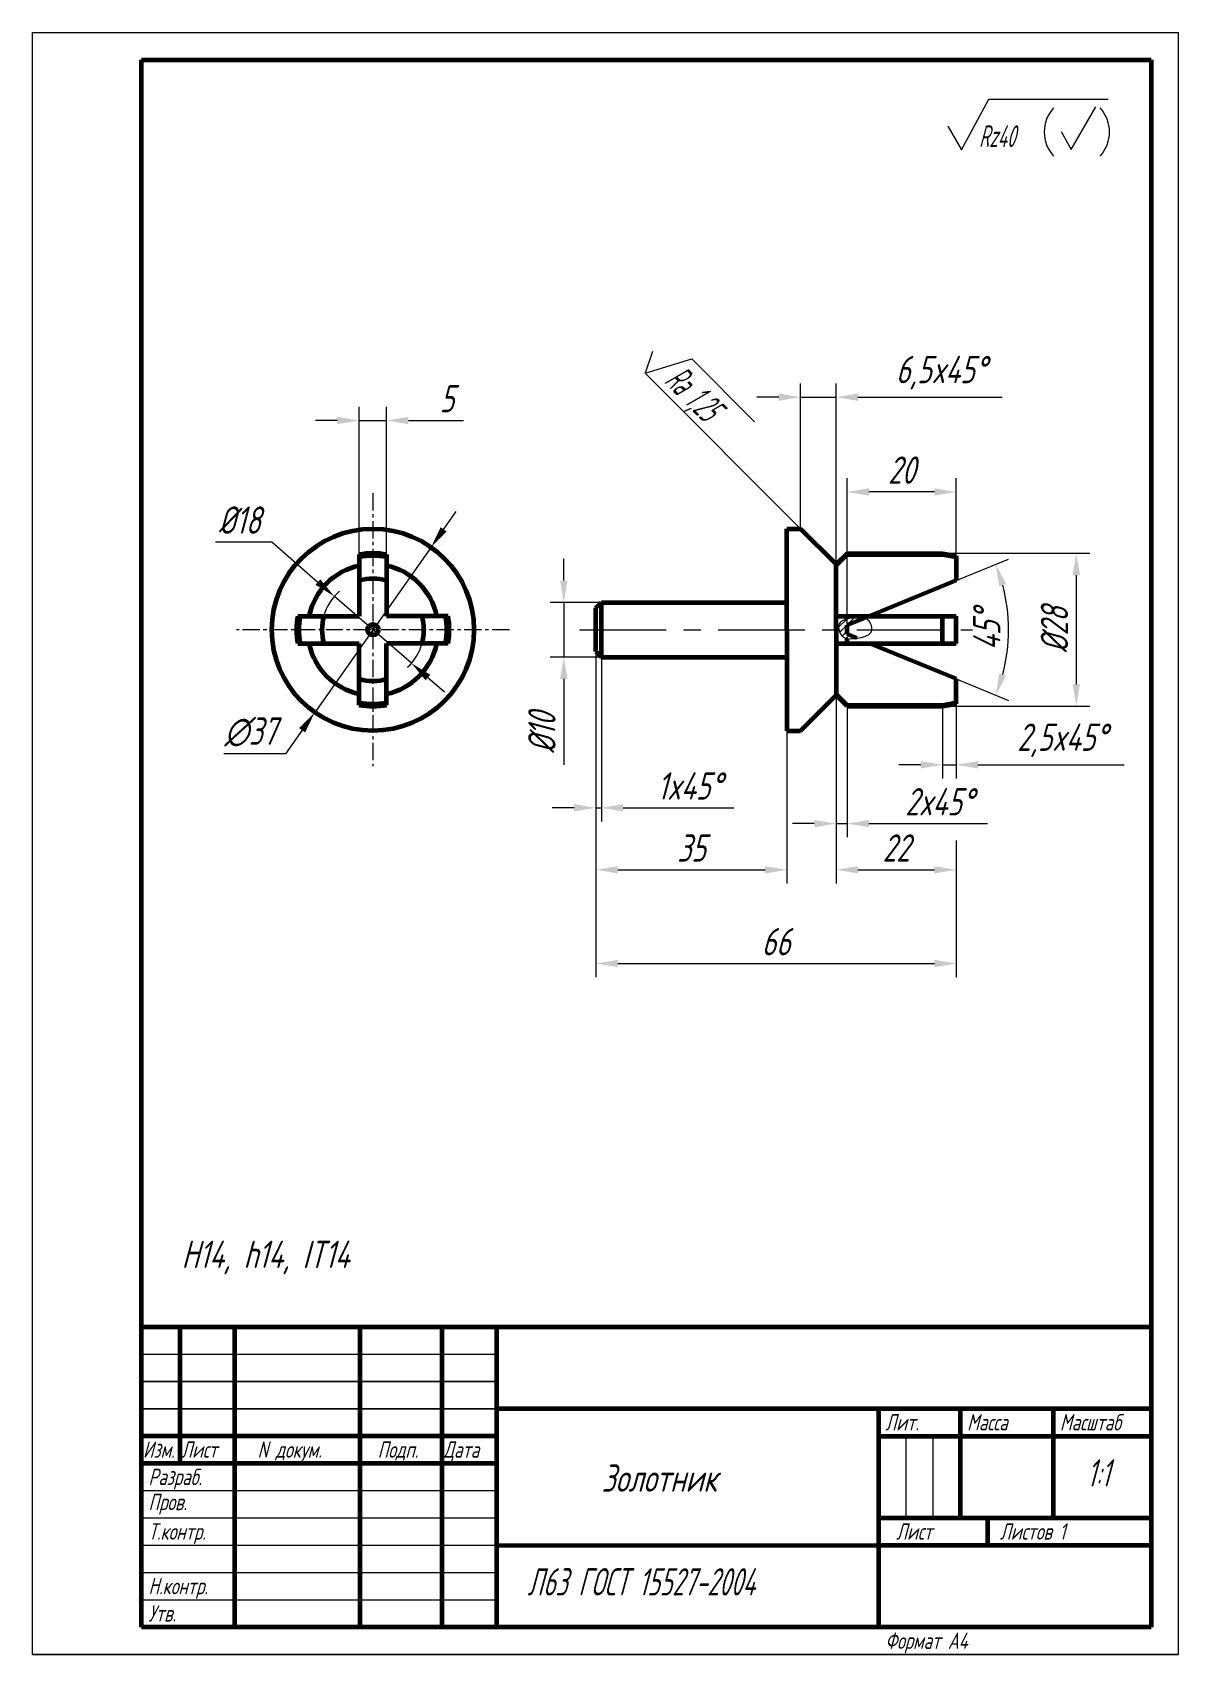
# Model space of a CAD drawing. Header units: millimetres. Extents: x 1150 to 1360, y 297 to 594.
import ezdxf

# ---------------------------------------------------------------- set-up
doc = ezdxf.new("R2010")
doc.units = ezdxf.units.MM
doc.linetypes.add('осевая', pattern=[50.8, 31.75, -6.35, 6.35, -6.35])
doc.layers.get('0').update_dxf_attribs({"lineweight": 15})
for name, color, linetype, lineweight in [('Осевая', 7, 'осевая', 15), ('Основная', 7, 'Continuous', 60), ('Размерная', 7, 'Continuous', 18), ('Техт', 7, 'Continuous', 18), ('Штриховка', 7, 'Continuous', 18)]:
    doc.layers.add(name, color=color, linetype=linetype, lineweight=lineweight)
doc.styles.add('ESKD', font='Eskd2__1.ttf', dxfattribs={"oblique": 15, "height": 4})
doc.styles.get("Standard").update_dxf_attribs({"font": 'simplex.shx', "width": 0.7, "oblique": 15, "height": 5})
doc.dimstyles.new('ESKD', dxfattribs={"dimtxt": 4, "dimasz": 4, "dimexe": 2.5, "dimexo": 0, "dimgap": 1.5, "dimtad": 3, "dimdec": 3, "dimdsep": 46, "dimtxsty": 'Standard', "dimcen": 1.5, "dimdle": 1.25, "dimclrd": 256, "dimclre": 256, "dimclrt": 256, "dimazin": 2, "dimtfac": 0.766667, "dimtdec": 3, "dimtmove": 0, "dimatfit": 0, "dimtvp": 1.5, "dimtolj": 1, "dimtzin": 0, "dimlwd": -1, "dimlwe": -1, "dimarcsym": 0})
pattern_1 = [(45, (-3e-06, -9.96385), (-0.561266, 0.561266), [])]

# ---------------------------------------------------------------- blocks, each defined once
blk = doc.blocks.new('*D105')
at = {"layer": 'DEFPOINTS', "color": 0, "ltscale": 10, "transparency": 16777216}
for p in [(1253.25, 480.69), (1319.25, 446.11), (1319.25, 423.58)]:
    blk.add_point(p, dxfattribs=at)
at = {"layer": 'Размерная', "ltscale": 10, "transparency": 16777216}
for p, q in [((1253.25, 480.69), (1253.25, 421.08)), ((1319.25, 446.11), (1319.25, 421.08)), ((1257.25, 423.58), (1315.25, 423.58))]:
    blk.add_line(p, q, dxfattribs=at)
for points in [[(1257.25, 424.25), (1257.25, 422.91), (1253.25, 423.58)], [(1315.25, 424.25), (1315.25, 422.91), (1319.25, 423.58)]]:
    blk.add_solid(points, dxfattribs=at)
at = {"layer": 'Размерная', "ltscale": 10, "transparency": 16777216, "insert": (1286.25, 427.58), "char_height": 5, "attachment_point": 5}
blk.add_mtext('\\A1;66', dxfattribs=at)
blk = doc.blocks.new('*D106')
at = {"layer": 'DEFPOINTS', "color": 0, "ltscale": 10, "transparency": 16777216}
for p in [(1254.25, 489.69), (1247.35, 479.69), (1254.25, 479.69)]:
    blk.add_point(p, dxfattribs=at)
at = {"layer": 'Размерная', "ltscale": 10, "transparency": 16777216}
for p, q in [((1247.35, 493.69), (1247.35, 497.69)), ((1254.25, 489.69), (1244.85, 489.69)), ((1247.35, 489.69), (1247.35, 479.69)), ((1254.25, 479.69), (1244.85, 479.69)), ((1247.35, 475.69), (1247.35, 459.94))]:
    blk.add_line(p, q, dxfattribs=at)
for points in [[(1246.68, 493.69), (1248.01, 493.69), (1247.35, 489.69)], [(1246.68, 475.69), (1248.01, 475.69), (1247.35, 479.69)]]:
    blk.add_solid(points, dxfattribs=at)
at = {"layer": 'Размерная', "ltscale": 10, "transparency": 16777216, "insert": (1243.35, 465.81), "char_height": 5, "attachment_point": 5, "rotation": 90}
blk.add_mtext('\\A1;%%c10', dxfattribs=at)
blk = doc.blocks.new('*D107')
at = {"layer": 'DEFPOINTS', "color": 0, "ltscale": 10, "transparency": 16777216}
for p in [(1253.25, 480.69), (1288.25, 466.19), (1288.25, 440.73)]:
    blk.add_point(p, dxfattribs=at)
at = {"layer": 'Размерная', "ltscale": 10, "transparency": 16777216}
for p, q in [((1253.25, 480.69), (1253.25, 438.23)), ((1288.25, 466.19), (1288.25, 438.23)), ((1257.25, 440.73), (1284.25, 440.73))]:
    blk.add_line(p, q, dxfattribs=at)
for points in [[(1257.25, 441.4), (1257.25, 440.07), (1253.25, 440.73)], [(1284.25, 441.4), (1284.25, 440.07), (1288.25, 440.73)]]:
    blk.add_solid(points, dxfattribs=at)
at = {"layer": 'Размерная', "ltscale": 10, "transparency": 16777216, "insert": (1270.75, 444.73), "char_height": 5, "attachment_point": 5}
blk.add_mtext('\\A1;35', dxfattribs=at)
blk = doc.blocks.new('*D108')
at = {"layer": 'DEFPOINTS', "color": 0, "ltscale": 10, "transparency": 16777216}
for p in [(1297.25, 472.69), (1319.25, 446.11), (1319.25, 440.73)]:
    blk.add_point(p, dxfattribs=at)
at = {"layer": 'Размерная', "ltscale": 10, "transparency": 16777216}
for p, q in [((1297.25, 472.69), (1297.25, 438.23)), ((1319.25, 446.11), (1319.25, 438.23)), ((1301.25, 440.73), (1315.25, 440.73))]:
    blk.add_line(p, q, dxfattribs=at)
for points in [[(1301.25, 441.4), (1301.25, 440.07), (1297.25, 440.73)], [(1315.25, 441.4), (1315.25, 440.07), (1319.25, 440.73)]]:
    blk.add_solid(points, dxfattribs=at)
at = {"layer": 'Размерная', "ltscale": 10, "transparency": 16777216, "insert": (1308.25, 444.73), "char_height": 5, "attachment_point": 5}
blk.add_mtext('\\A1;22', dxfattribs=at)
blk = doc.blocks.new('*D28')
at = {"layer": 'DEFPOINTS', "color": 0, "ltscale": 10, "transparency": 16777216}
for p in [(1253.25, 480.69), (1254.25, 479.69), (1254.25, 452.09)]:
    blk.add_point(p, dxfattribs=at)
at = {"layer": 'Размерная', "ltscale": 10, "transparency": 16777216}
for p, q in [((1253.25, 480.69), (1253.25, 449.59)), ((1254.25, 479.69), (1254.25, 449.59)), ((1249.25, 452.09), (1245.25, 452.09)), ((1253.25, 452.09), (1254.25, 452.09)), ((1258.25, 452.09), (1278.51, 452.09))]:
    blk.add_line(p, q, dxfattribs=at)
for points in [[(1249.25, 452.76), (1249.25, 451.43), (1253.25, 452.09)], [(1258.25, 452.76), (1258.25, 451.43), (1254.25, 452.09)]]:
    blk.add_solid(points, dxfattribs=at)
at = {"layer": 'Размерная', "ltscale": 10, "transparency": 16777216, "insert": (1270.38, 456.09), "char_height": 5, "attachment_point": 5}
blk.add_mtext('\\A1;1x45%%d', dxfattribs=at)
blk = doc.blocks.new('*D109')
at = {"layer": 'DEFPOINTS', "color": 0, "ltscale": 10, "transparency": 16777216}
for p in [(1316.75, 470.69), (1319.25, 471.13), (1319.25, 459.96)]:
    blk.add_point(p, dxfattribs=at)
at = {"layer": 'Размерная', "ltscale": 10, "transparency": 16777216}
for p, q in [((1316.75, 470.69), (1316.75, 457.46)), ((1319.25, 471.13), (1319.25, 457.46)), ((1312.75, 459.96), (1308.75, 459.96)), ((1316.75, 459.96), (1319.25, 459.96)), ((1323.25, 459.96), (1350.01, 459.96))]:
    blk.add_line(p, q, dxfattribs=at)
for points in [[(1312.75, 460.63), (1312.75, 459.29), (1316.75, 459.96)], [(1323.25, 460.63), (1323.25, 459.29), (1319.25, 459.96)]]:
    blk.add_solid(points, dxfattribs=at)
at = {"layer": 'Размерная', "ltscale": 10, "transparency": 16777216, "insert": (1338.63, 464.44), "char_height": 5, "attachment_point": 5}
blk.add_mtext('\\A1;2,5x45%%d', dxfattribs=at)
blk = doc.blocks.new('*D110')
at = {"layer": 'DEFPOINTS', "color": 0, "ltscale": 10, "transparency": 16777216}
for p in [(1297.25, 527.28), (1290.75, 503.19), (1297.25, 496.69)]:
    blk.add_point(p, dxfattribs=at)
at = {"layer": 'Размерная', "ltscale": 10, "transparency": 16777216}
for p, q in [((1290.75, 503.19), (1290.75, 529.78)), ((1297.25, 496.69), (1297.25, 529.78)), ((1286.75, 527.28), (1282.75, 527.28)), ((1290.75, 527.28), (1297.25, 527.28)), ((1301.25, 527.28), (1327.65, 527.28))]:
    blk.add_line(p, q, dxfattribs=at)
for points in [[(1286.75, 527.95), (1286.75, 526.62), (1290.75, 527.28)], [(1301.25, 527.95), (1301.25, 526.62), (1297.25, 527.28)]]:
    blk.add_solid(points, dxfattribs=at)
at = {"layer": 'Размерная', "ltscale": 10, "transparency": 16777216, "insert": (1316.45, 531.76), "char_height": 5, "attachment_point": 5}
blk.add_mtext('\\A1;6,5x45%%d', dxfattribs=at)
blk = doc.blocks.new('*D111')
at = {"layer": 'DEFPOINTS', "color": 0, "ltscale": 10, "transparency": 16777216}
for p in [(1214.88, 523.01), (1209.88, 498.46), (1214.88, 498.46)]:
    blk.add_point(p, dxfattribs=at)
at = {"layer": 'Размерная', "ltscale": 10, "transparency": 16777216}
for p, q in [((1205.88, 523.01), (1201.88, 523.01)), ((1209.88, 498.46), (1209.88, 525.51)), ((1209.88, 523.01), (1214.88, 523.01)), ((1214.88, 498.46), (1214.88, 525.51)), ((1218.88, 523.01), (1228.97, 523.01))]:
    blk.add_line(p, q, dxfattribs=at)
for points in [[(1205.88, 523.67), (1205.88, 522.34), (1209.88, 523.01)], [(1218.88, 523.67), (1218.88, 522.34), (1214.88, 523.01)]]:
    blk.add_solid(points, dxfattribs=at)
at = {"layer": 'Размерная', "ltscale": 10, "transparency": 16777216, "insert": (1225.93, 527.01), "char_height": 5, "attachment_point": 5}
blk.add_mtext('\\A1;5', dxfattribs=at)
blk = doc.blocks.new('*D112')
at = {"layer": 'DEFPOINTS', "color": 0, "ltscale": 10, "transparency": 16777216}
for p in [(1316.75, 498.69), (1316.75, 470.69), (1341.26, 470.69)]:
    blk.add_point(p, dxfattribs=at)
at = {"layer": 'Размерная', "ltscale": 10, "transparency": 16777216}
for p, q in [((1316.75, 498.69), (1343.76, 498.69)), ((1341.26, 494.69), (1341.26, 474.69)), ((1316.75, 470.69), (1343.76, 470.69))]:
    blk.add_line(p, q, dxfattribs=at)
for points in [[(1340.59, 494.69), (1341.93, 494.69), (1341.26, 498.69)], [(1340.59, 474.69), (1341.93, 474.69), (1341.26, 470.69)]]:
    blk.add_solid(points, dxfattribs=at)
at = {"layer": 'Размерная', "ltscale": 10, "transparency": 16777216, "insert": (1337.26, 484.69), "char_height": 5, "attachment_point": 5, "rotation": 90}
blk.add_mtext('\\A1;%%c28', dxfattribs=at)
blk = doc.blocks.new('*D113')
at = {"layer": 'DEFPOINTS', "color": 0, "ltscale": 10, "transparency": 16777216}
for p in [(1299.25, 509.93), (1319.25, 498.02), (1299.25, 485.51)]:
    blk.add_point(p, dxfattribs=at)
at = {"layer": 'Размерная', "ltscale": 10, "transparency": 16777216}
for p, q in [((1299.25, 485.51), (1299.25, 512.43)), ((1319.25, 498.02), (1319.25, 512.43)), ((1315.25, 509.93), (1303.25, 509.93))]:
    blk.add_line(p, q, dxfattribs=at)
for points in [[(1303.25, 510.6), (1303.25, 509.26), (1299.25, 509.93)], [(1315.25, 510.6), (1315.25, 509.26), (1319.25, 509.93)]]:
    blk.add_solid(points, dxfattribs=at)
at = {"layer": 'Размерная', "ltscale": 10, "transparency": 16777216, "insert": (1309.25, 513.93), "char_height": 5, "attachment_point": 5}
blk.add_mtext('\\A1;20', dxfattribs=at)
blk = doc.blocks.new('*D114')
at = {"layer": 'DEFPOINTS', "color": 0, "ltscale": 10, "transparency": 16777216}
for p in [(1319.25, 493.69), (1303.36, 487.19), (1303.36, 482.19), (1328.59, 480.61), (1319.25, 475.69)]:
    blk.add_point(p, dxfattribs=at)
at = {"layer": 'Размерная', "ltscale": 10, "transparency": 16777216}
for p, q in [((1319.25, 493.69), (1328.82, 497.6)), ((1319.25, 475.69), (1328.82, 471.77))]:
    blk.add_line(p, q, dxfattribs=at)
blk.add_arc((1297.25, 484.69), 31.61, 345.0091, 14.9909, dxfattribs=at)
for points in [[(1327.15, 492.65), (1328.41, 493.08), (1326.51, 496.65)], [(1328.41, 476.3), (1327.15, 476.72), (1326.51, 472.72)]]:
    blk.add_solid(points, dxfattribs=at)
at = {"layer": 'Размерная', "ltscale": 10, "transparency": 16777216, "insert": (1324.86, 484.69), "char_height": 5, "attachment_point": 5, "rotation": 90}
blk.add_mtext('\\A1;45%%d', dxfattribs=at)
blk = doc.blocks.new('*D29')
at = {"layer": 'DEFPOINTS', "color": 0, "ltscale": 10, "transparency": 16777216}
for p in [(1205.33, 490.81), (1219.44, 478.57)]:
    blk.add_point(p, dxfattribs=at)
at = {"layer": 'Размерная', "ltscale": 10, "transparency": 16777216}
for p, q in [((1183.53, 500.77), (1193.85, 500.77)), ((1193.85, 500.77), (1202.31, 493.43)), ((1219.44, 478.57), (1205.33, 490.81)), ((1222.46, 475.95), (1225.48, 473.33))]:
    blk.add_line(p, q, dxfattribs=at)
for points in [[(1202.74, 493.93), (1201.87, 492.93), (1205.33, 490.81)], [(1222.9, 476.45), (1222.03, 475.44), (1219.44, 478.57)]]:
    blk.add_solid(points, dxfattribs=at)
at = {"layer": 'Размерная', "ltscale": 10, "transparency": 16777216, "insert": (1187.94, 504.77), "char_height": 5, "attachment_point": 5}
blk.add_mtext('\\A1;%%c18', dxfattribs=at)
blk = doc.blocks.new('*D30')
at = {"layer": 'DEFPOINTS', "color": 0, "ltscale": 10, "transparency": 16777216}
for p in [(1297.25, 472.69), (1299.25, 470.69), (1299.25, 449.2)]:
    blk.add_point(p, dxfattribs=at)
at = {"layer": 'Размерная', "ltscale": 10, "transparency": 16777216}
for p, q in [((1297.25, 472.69), (1297.25, 446.7)), ((1299.25, 470.69), (1299.25, 446.7)), ((1293.25, 449.2), (1289.25, 449.2)), ((1297.25, 449.2), (1299.25, 449.2)), ((1303.25, 449.2), (1325.01, 449.2))]:
    blk.add_line(p, q, dxfattribs=at)
for points in [[(1293.25, 449.86), (1293.25, 448.53), (1297.25, 449.2)], [(1303.25, 449.86), (1303.25, 448.53), (1299.25, 449.2)]]:
    blk.add_solid(points, dxfattribs=at)
at = {"layer": 'Размерная', "ltscale": 10, "transparency": 16777216, "insert": (1316.13, 453.2), "char_height": 5, "attachment_point": 5}
blk.add_mtext('\\A1;2x45%%d', dxfattribs=at)
blk = doc.blocks.new('*D115')
at = {"layer": 'DEFPOINTS', "color": 0, "ltscale": 10, "transparency": 16777216}
for p in [(1223.04, 499.81), (1201.73, 469.56)]:
    blk.add_point(p, dxfattribs=at)
at = {"layer": 'Размерная', "ltscale": 10, "transparency": 16777216}
for p, q in [((1225.34, 503.08), (1227.64, 506.35)), ((1223.04, 499.81), (1201.73, 469.56)), ((1199.43, 466.29), (1196.39, 461.97)), ((1196.39, 461.97), (1185.05, 461.97))]:
    blk.add_line(p, q, dxfattribs=at)
for points in [[(1224.79, 503.47), (1225.88, 502.7), (1223.04, 499.81)], [(1198.88, 466.68), (1199.97, 465.91), (1201.73, 469.56)]]:
    blk.add_solid(points, dxfattribs=at)
at = {"layer": 'Размерная', "ltscale": 10, "transparency": 16777216, "insert": (1189.97, 465.97), "char_height": 5, "attachment_point": 5}
blk.add_mtext('\\A1;∅37', dxfattribs=at)

msp = doc.modelspace()

# ---------------------------------------------------------------- hatches: boundary and pattern name
at = {"layer": 'Штриховка', "ltscale": 10}
h = msp.add_hatch(dxfattribs=at)
h.set_pattern_fill('ANSI31', color=256, scale=0.25, style=0)
h.set_pattern_definition(pattern_1)
edge = h.paths.add_edge_path()
edge.add_line((1299.2535, 485.5069), (1302.487, 486.8295))
edge.add_spline(control_points=[(1302.487, 486.8295), (1302.3751, 486.878), (1301.5117, 487.18), (1300.468, 486.9546), (1299.4256, 486.7114), (1299.2535, 486.6651)], knot_values=[8.10836145, 8.10836145, 8.10836145, 8.10836145, 8.47143055, 10.84947501, 11.33057502, 11.33057502, 11.33057502, 11.33057502], degree=3, periodic=0)
edge.add_spline(control_points=[(1299.2535, 486.6651), (1298.6626, 486.5061), (1297.7306, 486.1304), (1297.6804, 485.0955), (1297.7609, 484.6877)], knot_values=[5.31562448, 5.31562448, 5.31562448, 5.31562448, 6.96804521, 8.10836145, 8.10836145, 8.10836145, 8.10836145], degree=3, periodic=0)
edge.add_line((1297.7609, 484.6877), (1299.2535, 484.6877))
edge.add_line((1299.2535, 484.6877), (1299.2535, 485.5069))
h = msp.add_hatch(dxfattribs=at)
h.set_pattern_fill('ANSI31', color=256, scale=0.25, style=0)
h.set_pattern_definition(pattern_1)
edge = h.paths.add_edge_path()
edge.add_line((1299.2535, 484.6877), (1297.7609, 484.6877))
edge.add_spline(control_points=[(1297.7609, 484.6877), (1297.8211, 484.382), (1298.1498, 483.5465), (1298.7727, 483.1915), (1299.2535, 483.093)], knot_values=[2.91376427, 2.91376427, 2.91376427, 2.91376427, 3.76865533, 5.31562448, 5.31562448, 5.31562448, 5.31562448], degree=3, periodic=0)
edge.add_spline(control_points=[(1299.2535, 483.093), (1299.7712, 482.987), (1300.3813, 483.0319), (1301.031, 483.1415)], knot_values=[1.2482504, 1.2482504, 1.2482504, 1.2482504, 2.91376427, 2.91376427, 2.91376427, 2.91376427], degree=3, periodic=0)
edge.add_line((1301.031, 483.1415), (1299.2535, 483.8685))
edge.add_line((1299.2535, 483.8685), (1299.2535, 484.6877))

# ---------------------------------------------------------------- linework, layer by layer
at = {"ltscale": 10}
for p, q in [((1150, 297.0361), (1150, 594.0723)), ((1150, 594.0723), (1360, 594.0723)), ((1360, 297.0361), (1360, 594.0723)), ((1150, 297.0361), (1360, 297.0361))]:
    msp.add_line(p, q, dxfattribs=at)
for p, q in [((1150, 297.0723), (1150, 594.0723)), ((1360, 297.0723), (1360, 594.0723)), ((1263.611, 535.6313), (1262.2866, 531.6546)), ((1262.2866, 531.6546), (1270.8011, 534.2883)), ((1270.8011, 534.2883), (1282.298, 522.7914)), ((1170, 352.0723), (1235, 352.0723)), ((1170, 352.0361), (1235, 352.0361)), ((1170, 347.0723), (1235, 347.0723)), ((1170, 347.0361), (1235, 347.0361)), ((1170, 342.0723), (1235, 342.0723)), ((1170, 342.0361), (1235, 342.0361)), ((1310, 337.0723), (1310, 322.0723)), ((1310, 337.0361), (1310, 322.0361)), ((1315, 337.0723), (1315, 322.0723)), ((1315, 337.0361), (1315, 322.0361)), ((1170, 327.0723), (1235, 327.0723)), ((1170, 322.0723), (1235, 322.0723)), ((1170, 317.0723), (1235, 317.0723)), ((1170, 312.0723), (1235, 312.0723)), ((1170, 307.0723), (1235, 307.0723)), ((1150, 297.0361), (1360, 297.0361)), ((1360, 297.0361), (1150, 297.0361))]:
    msp.add_line(p, q)
at = {"lineweight": 0}
for p, q in [((1170, 589.0361), (1170, 302.0361)), ((1355, 589.0361), (1170, 589.0361)), ((1355, 302.0361), (1355, 589.0361)), ((1170, 302.0361), (1355, 302.0361))]:
    msp.add_line(p, q, dxfattribs=at)
at = {"ltscale": 10}
msp.add_open_spline([(1302.5362, 483.4604), (1300.7167, 483.0372), (1298.0834, 482.4247), (1297.4074, 486.2284), (1299.9328, 486.8391), (1301.9777, 487.2806), (1303.7799, 486.0919), (1303.9791, 484.1059), (1302.9879, 483.6625), (1302.5362, 483.4604)], degree=3, knots=[0, 0, 0, 0, 4.46073343, 6.45594072, 8.58946146, 10.96750592, 12.76935151, 14.39728153, 15.75999579, 15.75999579, 15.75999579, 15.75999579], dxfattribs=at)
at = {"layer": 'Осевая', "ltscale": 0.1}
for p, q in [((1212.3838, 509.6877), (1212.3838, 459.6877)), ((1237.3838, 484.6877), (1187.3838, 484.6877))]:
    msp.add_line(p, q, dxfattribs=at)
at = {"layer": 'Осевая', "ltscale": 0.5}
msp.add_line((1250.2535, 484.6877), (1322.2535, 484.6877), dxfattribs=at)
at = {"layer": 'Основная', "ltscale": 10}
for p, q in [((1170, 589.0361), (1355, 589.0361)), ((1170, 302.0361), (1170, 589.0361)), ((1355, 589.0361), (1355, 302.0361)), ((1288.2535, 484.6877), (1288.2535, 503.1877)), ((1288.2535, 503.1877), (1290.7535, 503.1877)), ((1297.2535, 496.6877), (1290.7535, 503.1877)), ((1209.8838, 498.4627), (1209.8838, 487.1877)), ((1214.8838, 498.4627), (1214.8838, 487.1877)), ((1299.2535, 498.6877), (1297.2535, 496.6877)), ((1299.2535, 498.4627), (1297.2535, 496.4627)), ((1297.2535, 484.6877), (1297.2535, 496.6877)), ((1299.2535, 498.6877), (1316.7535, 498.6877)), ((1299.2535, 498.6877), (1299.2535, 498.4627)), ((1299.2535, 498.4627), (1316.7535, 498.4627)), ((1316.7535, 498.6877), (1319.2535, 498.2469)), ((1316.7535, 498.6877), (1316.7535, 498.4627)), ((1316.7535, 498.4627), (1319.2535, 498.0219)), ((1319.2535, 498.2469), (1319.2535, 493.6877)), ((1198.6088, 487.1877), (1209.8838, 487.1877)), ((1226.1587, 487.1877), (1214.8838, 487.1877)), ((1253.2535, 488.6877), (1254.2535, 489.6877)), ((1253.2535, 480.6877), (1253.2535, 488.6877)), ((1254.2535, 489.6877), (1288.2535, 489.6877)), ((1254.2535, 479.6877), (1254.2535, 489.6877)), ((1297.2535, 487.1877), (1319.2535, 487.1877)), ((1299.2535, 486.6651), (1299.2535, 487.1877)), ((1316.7535, 482.1877), (1316.7535, 487.1877)), ((1319.2535, 482.1877), (1319.2535, 487.1877)), ((1288.2535, 484.6877), (1288.2535, 466.1877)), ((1297.2535, 484.6877), (1297.2535, 472.6877)), ((1299.2535, 483.8685), (1299.2535, 485.5069)), ((1198.6088, 482.1877), (1209.8838, 482.1877)), ((1209.8838, 470.9127), (1209.8838, 482.1877)), ((1214.8838, 470.9127), (1214.8838, 482.1877)), ((1226.1587, 482.1877), (1214.8838, 482.1877)), ((1297.2535, 482.1877), (1319.2535, 482.1877)), ((1299.2535, 482.1877), (1299.2535, 483.093)), ((1253.2535, 480.6877), (1254.2535, 479.6877)), ((1254.2535, 479.6877), (1288.2535, 479.6877)), ((1319.2535, 471.1285), (1319.2535, 475.6877)), ((1290.7535, 466.1877), (1297.2535, 472.6877)), ((1299.2535, 470.9127), (1297.2535, 472.9127)), ((1299.2535, 470.6877), (1297.2535, 472.6877)), ((1299.2535, 470.9127), (1316.7535, 470.9127)), ((1299.2535, 470.6877), (1299.2535, 470.9127)), ((1299.2535, 470.6877), (1316.7535, 470.6877)), ((1316.7535, 470.9127), (1319.2535, 471.3535)), ((1316.7535, 470.6877), (1319.2535, 471.1285)), ((1316.7535, 470.6877), (1316.7535, 470.9127)), ((1288.2535, 466.1877), (1290.7535, 466.1877)), ((1170, 357.0723), (1355, 357.0361)), ((1177, 357.0361), (1177, 332.0723)), ((1187, 357.0361), (1187, 302.0723)), ((1210, 357.0361), (1210, 302.0361)), ((1225, 357.0361), (1225, 302.0361)), ((1235, 357.0361), (1235, 302.0723)), ((1235, 342.0723), (1355, 342.0723)), ((1305, 342.0361), (1305, 302.0723)), ((1320, 342.0723), (1320, 322.0723)), ((1337, 342.0361), (1337, 322.0723)), ((1170, 337.0723), (1235, 337.0723)), ((1305, 337.0361), (1355, 337.0361)), ((1170, 332.0723), (1235, 332.0723)), ((1305, 322.0723), (1355, 322.0723)), ((1325, 322.0361), (1325, 317.0361)), ((1235, 317.0361), (1355, 317.0723)), ((1305, 317.0723), (1355, 317.0723)), ((1355, 302.0361), (1170, 302.0361))]:
    msp.add_line(p, q, dxfattribs=at)
at = {"layer": 'Основная', "lineweight": 53}
for p, q in [((1319.2535, 493.6877), (1303.3627, 487.1877)), ((1302.487, 486.8295), (1299.2535, 485.5069)), ((1301.031, 483.1415), (1299.2535, 483.8685)), ((1319.2535, 475.6877), (1303.3627, 482.1877))]:
    msp.add_line(p, q, dxfattribs=at)
at = {"layer": 'Основная', "ltscale": 10}
for radius in [18.5, 1]:
    msp.add_circle((1212.3838, 484.6877), radius, dxfattribs=at)
for radius, start, end in [(12, 102.024699, 167.975301), (14, 79.713439, 100.286561), (13.5592, 79.375194, 100.624806), (12, 12.024699, 77.975301), (9.3408, 74.475889, 105.524111), (14, 169.713439, 190.286561), (13.5592, 169.375194, 190.624806), (9.3408, 164.475889, 195.524111), (9.3408, 344.475889, 15.524111), (13.5592, 349.375194, 10.624806), (14, 349.713439, 10.286561), (12, 192.024699, 257.975301), (12, 282.024699, 347.975301), (9.3408, 254.475889, 285.524111), (13.5592, 259.375194, 280.624806), (14, 259.713439, 280.286561)]:
    msp.add_arc((1212.3838, 484.6877), radius, start, end, dxfattribs=at)
at = {"layer": 'Размерная', "ltscale": 10}
for p, q in [((1320.227, 572.5748), (1325.227, 581.8638)), ((1325.227, 581.8638), (1347.097, 581.8638)), ((1340.3328, 572.6646), (1344.8328, 580.4588)), ((1317.727, 576.9049), (1320.227, 572.5748)), ((1338.4603, 575.9079), (1340.3328, 572.6646)), ((1290.7535, 503.1877), (1262.2866, 531.6546))]:
    msp.add_line(p, q, dxfattribs=at)
for centre, radius, start, end in [((1341.9866, 575.8461), 6.5897, 138.019774, 221.980226), ((1340.7515, 575.8461), 6.5897, 318.019774, 41.980226), ((1212.3838, 484.6877), 9.3408, 131.050804, 164.475889), ((1212.3838, 484.6877), 9.3408, 312.87678, 344.475889)]:
    msp.add_arc(centre, radius, start, end, dxfattribs=at)

# ---------------------------------------------------------------- texts
at = {"style": 'ESKD', "oblique": 15, "width": 0.6}
msp.add_text('Rа 1,25', height=5, rotation=315, dxfattribs=at).set_placement((1265.5919, 530.0408))
at = {"layer": 'Размерная', "style": 'ESKD', "oblique": 15, "width": 0.7}
msp.add_text('Rz40', height=4, dxfattribs=at).set_placement((1323.4261, 573.0663))
at = {"layer": 'Техт', "oblique": 15}
for s, height, width, p in [('Н14, h14, IT14', 5, 0.7, (1177.3131, 367.822)), ('Лит.', 3, 0.7, (1306.2551, 338.0723)), ('Масса', 3, 0.7, (1321.2551, 338.0723)), ('Масштаб', 3, 0.7, (1338.2551, 338.0723)), ('Изм.', 3, 0.7, (1170.2551, 333.0723)), ('Лист', 3, 0.7, (1177.2551, 333.0723)), ('N докум.', 3, 0.7, (1191.2551, 333.0723)), ('Подп.', 3, 0.7, (1213.2551, 333.0723)), ('Дата', 3, 0.7, (1225.2551, 333.0723)), ('1:1', 5, 0.6, (1343.2273, 327.7942)), ('Разраб.', 3, 0.7, (1171.2551, 328.0723)), ('Золотник', 5, 0.7, (1254.2669, 326.8512)), ('Пров.', 3, 0.7, (1171.2551, 323.4694)), ('Т.контр.', 3, 0.7, (1171.2551, 318.0723)), ('Лист', 3, 0.7, (1308.2551, 318.0723)), ('Листов 1', 3, 0.7, (1327.2551, 318.0723)), ('Л63 ГОСТ 15527-2004', 5, 0.6, (1240.6961, 307.8541)), ('Н.контр.', 3, 0.7, (1171.2551, 308.0723)), ('Утв.', 3, 0.7, (1171.2551, 303.0723)), ('Формат А4', 3, 0.7, (1306.2551, 298.0723))]:
    msp.add_text(s, height=height, dxfattribs=dict(at, width=width)).set_placement(p)

# ---------------------------------------------------------------- dimensions: what is measured, and where the dimension line sits
at = {"layer": 'Размерная', "ltscale": 10}
for base, p1, p2, text, picture, middle in [((1297.2535, 527.2825), (1290.7535, 503.1877), (1297.2535, 496.6877), '6,5x45%%d', '*D110', (1316.4533, 531.7587)), ((1254.2535, 452.0942), (1253.2535, 480.6877), (1254.2535, 479.6877), '1x45%%d', '*D28', (1270.3823, 456.0942)), ((1299.2535, 449.1951), (1297.2535, 472.6877), (1299.2535, 470.6877), '2x45%%d', '*D30', (1316.1323, 453.1951)), ((1319.2535, 459.9597), (1316.7535, 470.6877), (1319.2535, 471.1285), '2,5x45%%d', '*D109', (1338.6323, 464.4359))]:
    dim = msp.add_linear_dim(base=base, p1=p1, p2=p2, text=text, dimstyle='ESKD', dxfattribs=at)
    dim.commit()
    dim.dimension.update_dxf_attribs({"geometry": picture, "text_midpoint": middle})
for base, p1, p2, picture, middle in [((1214.8838, 523.0066), (1209.8838, 498.4627), (1214.8838, 498.4627), '*D111', (1225.926, 527.0066)), ((1299.2535, 509.9294), (1319.2535, 498.0219), (1299.2535, 485.5069), '*D113', (1309.2535, 513.9294)), ((1319.2535, 423.5816), (1253.2535, 480.6877), (1319.2535, 446.105), '*D105', (1286.2535, 427.5816)), ((1288.2535, 440.7328), (1253.2535, 480.6877), (1288.2535, 466.1877), '*D107', (1270.7535, 444.7328)), ((1319.2535, 440.7328), (1297.2535, 472.6877), (1319.2535, 446.105), '*D108', (1308.2535, 444.7328))]:
    dim = msp.add_linear_dim(base=base, p1=p1, p2=p2, dimstyle='ESKD', dxfattribs=at)
    dim.commit()
    dim.dimension.update_dxf_attribs({"geometry": picture, "text_midpoint": middle})
dim = msp.add_diameter_dim_2p(p1=(1219.4402, 478.5675), p2=(1205.3273, 490.8079), text='%%c18', dimstyle='ESKD', override={"dimtoh": 1, "dimtmove": 1}, dxfattribs=at)
dim.commit()
dim.dimension.update_dxf_attribs({"geometry": '*D29', "text_midpoint": (1193.8455, 500.7662), "dimtype": 163})
dim = msp.add_diameter_dim_2p(p1=(1223.0355, 499.8135), p2=(1201.732, 469.5619), dimstyle='ESKD', override={"dimtoh": 1}, dxfattribs=at)
dim.commit()
dim.dimension.update_dxf_attribs({"geometry": '*D115', "text_midpoint": (1189.9662, 461.9704), "dimtype": 163})
for base, p1, p2, text, picture, middle in [((1247.3483, 479.6877), (1254.2535, 489.6877), (1254.2535, 479.6877), '%%c10', '*D106', (1243.3483, 465.8121)), ((1341.261, 470.6877), (1316.7535, 498.6877), (1316.7535, 470.6877), '%%c28', '*D112', (1337.261, 484.6877))]:
    dim = msp.add_linear_dim(base=base, p1=p1, p2=p2, angle=90, text=text, dimstyle='ESKD', dxfattribs=at)
    dim.commit()
    dim.dimension.update_dxf_attribs({"geometry": picture, "text_midpoint": middle})
dim = msp.add_angular_dim_2l(base=(1328.5941, 480.6083), line1=((1319.2535, 475.6877), (1303.3627, 482.1877)), line2=((1319.2535, 493.6877), (1303.3627, 487.1877)), text='45%%d', dimstyle='ESKD', dxfattribs=at)
dim.commit()
dim.dimension.update_dxf_attribs({"geometry": '*D114', "text_midpoint": (1324.8585, 484.6877)})

doc.saveas('drawing.dxf')
